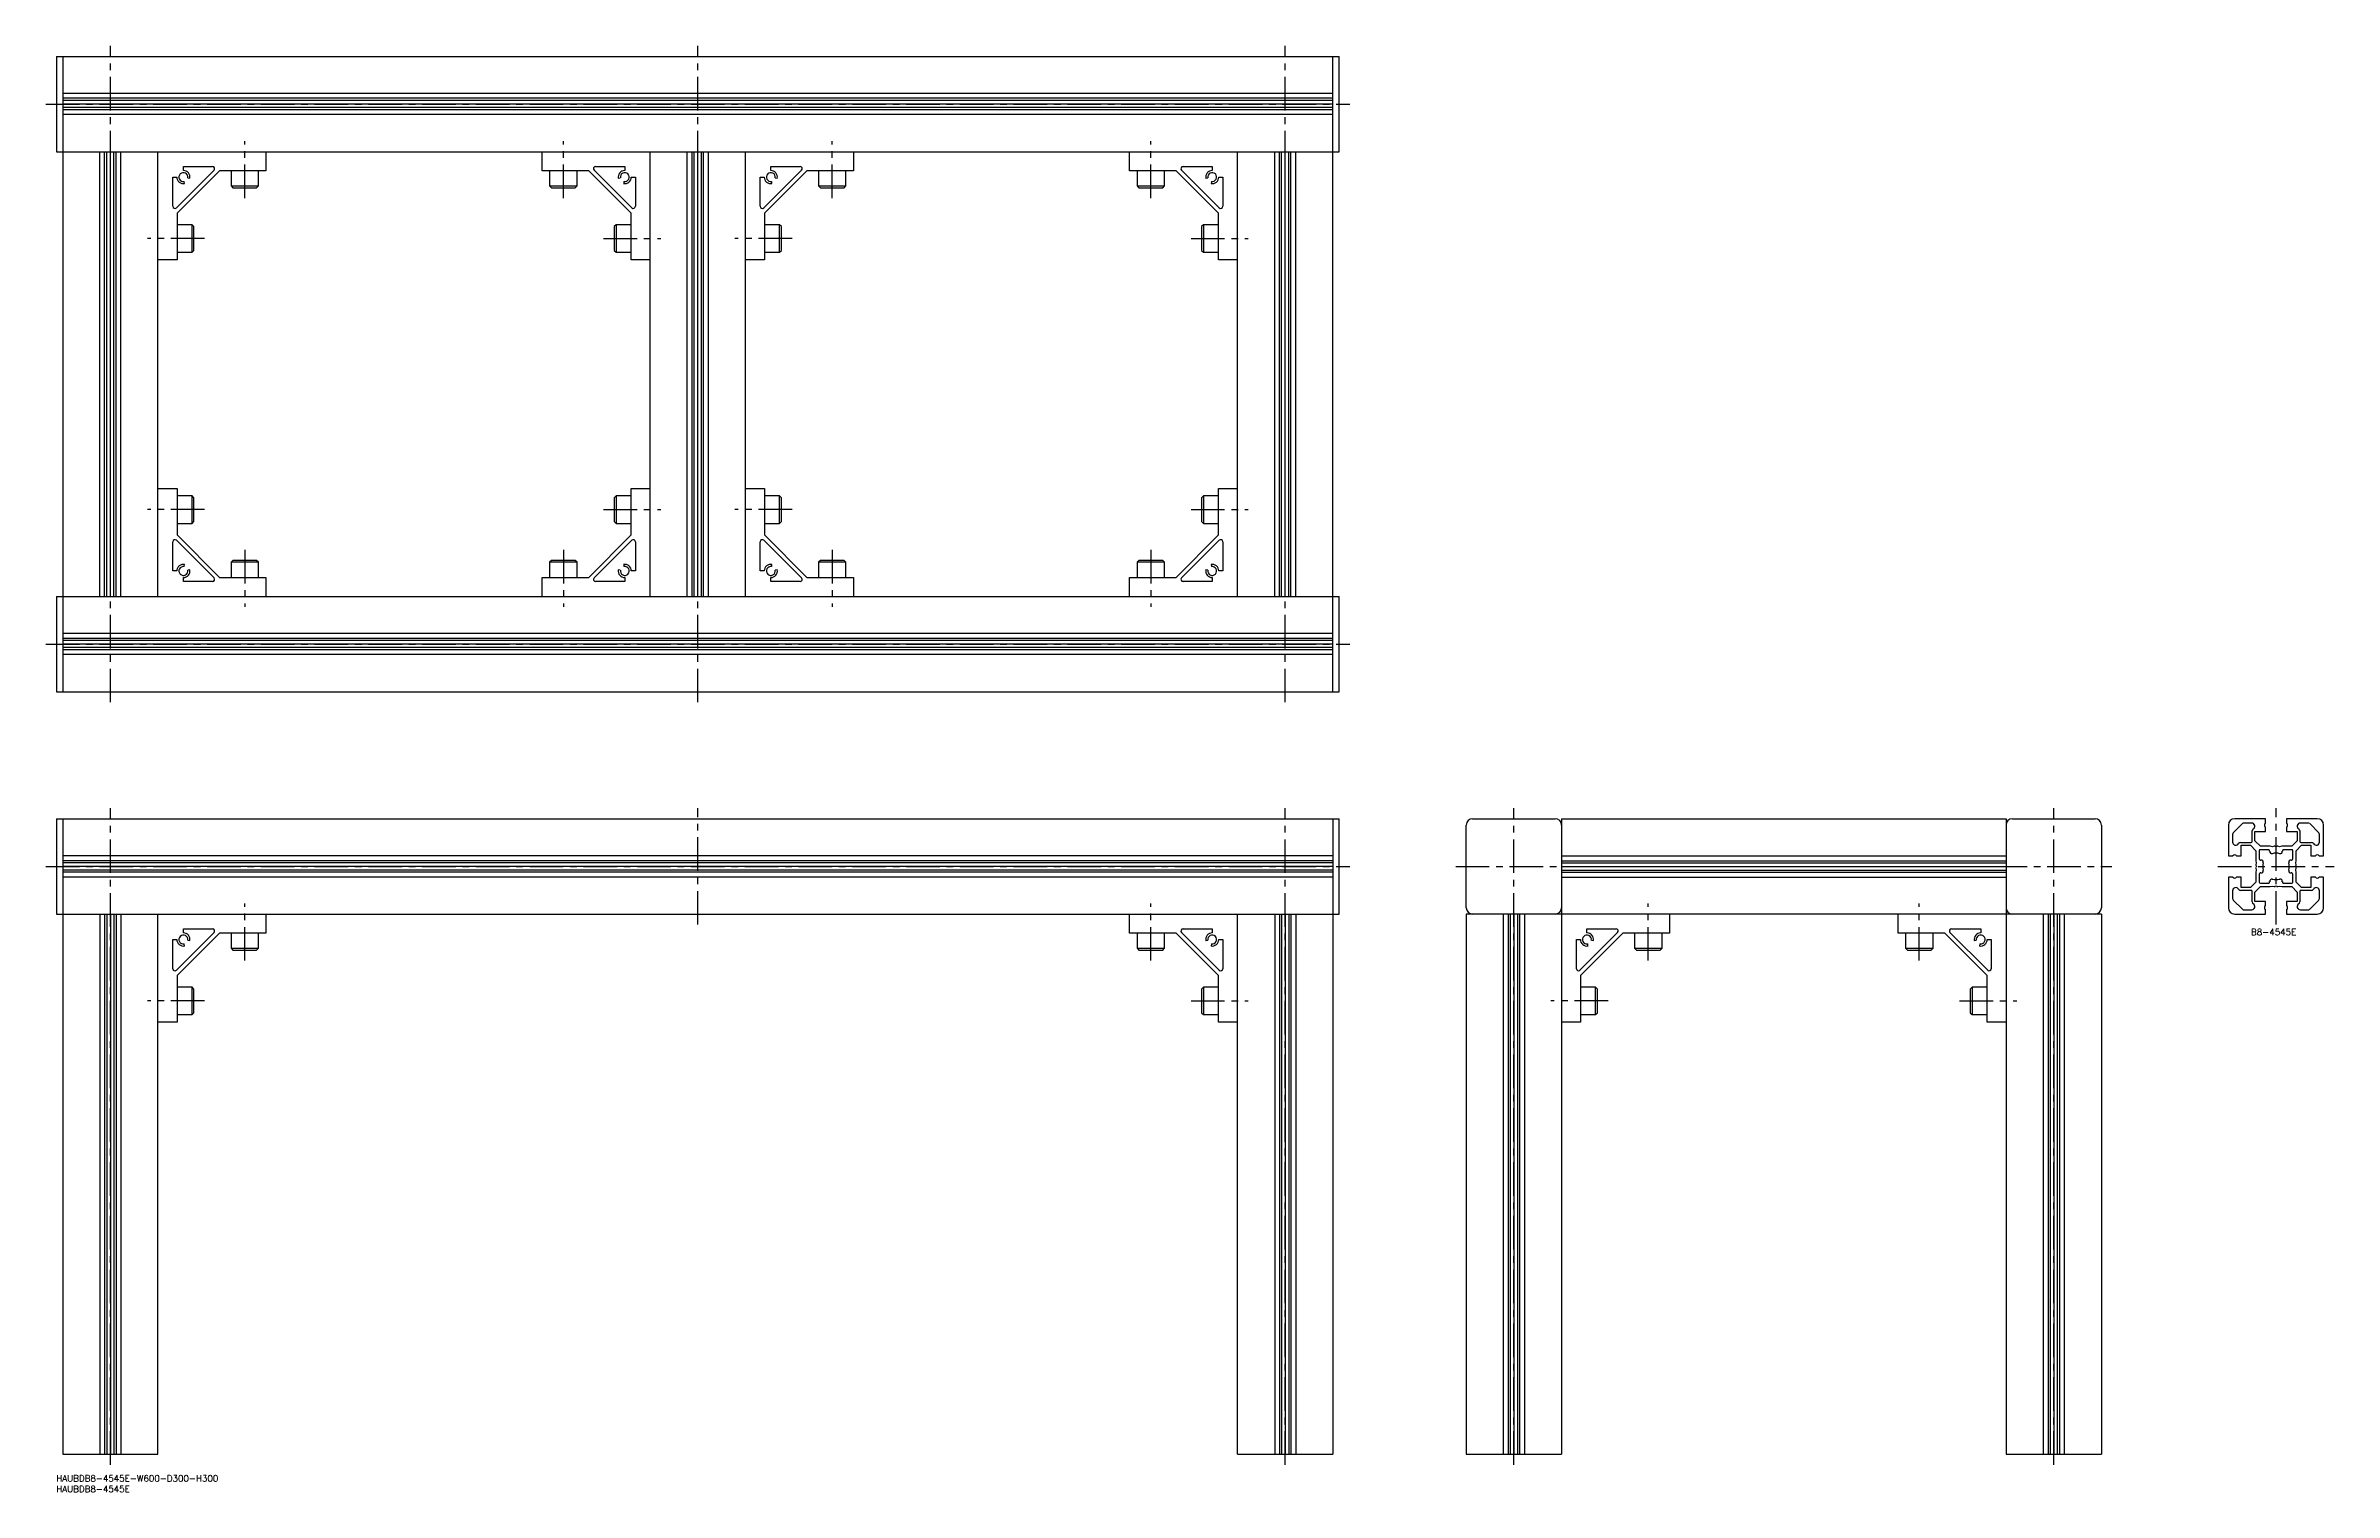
# Model space of a CAD drawing. Extents: x -5 to 1076, y -8 to 675.
import ezdxf

# ---------------------------------------------------------------- set-up
doc = ezdxf.new("R2010")
doc.units = 0
doc.header["$LTSCALE"] = 0.5
doc.linetypes.add('CENTER', pattern=[50.8, 31.75, -6.35, 6.35, -6.35])
for name, color, linetype in [('MSM_CENTER', 1, 'CENTER'), ('MSM_CONTINUOUS', 7, 'CONTINUOUS'), ('MSM_PART_NUMBER', 7, 'CONTINUOUS')]:
    doc.layers.add(name, color=color, linetype=linetype)
doc.styles.get("Standard").update_dxf_attribs({"font": 'txt.shx', "height": 3, "bigfont": 'bigfont.shx'})

# ---------------------------------------------------------------- blocks, each defined once
blk = doc.blocks.new('*U8')
at = {"layer": 'MSM_PART_NUMBER'}
blk.add_text('HAUBDB8-4545E-W600-D300-H300', height=3, dxfattribs=at).set_placement((0, -3))
blk = doc.blocks.new('*U9')
at = {"layer": 'MSM_PART_NUMBER'}
blk.add_text('HAUBDB8-4545E', height=3, dxfattribs=at).set_placement((0, -8))
blk = doc.blocks.new('*U10')
at = {"layer": 'MSM_PART_NUMBER'}
blk.add_text('B8-4545E', height=3, dxfattribs=at).set_placement((1036.7, 255))

msp = doc.modelspace()

# ---------------------------------------------------------------- linework, layer by layer
at = {"layer": 'MSM_CENTER'}
for p, q in [((25.5, 365), (25.5, 675)), ((303, 365), (303, 675)), ((580.5, 365), (580.5, 675)), ((-5, 647.5), (611, 647.5)), ((89, 603), (89, 630)), ((239.5, 603), (239.5, 630)), ((366.5, 603), (366.5, 630)), ((517, 603), (517, 630)), ((70, 584), (43, 584)), ((258.5, 584), (285.5, 584)), ((347.5, 584), (320.5, 584)), ((536, 584), (563, 584)), ((70, 456), (43, 456)), ((258.5, 456), (285.5, 456)), ((347.5, 456), (320.5, 456)), ((536, 456), (563, 456)), ((89, 437), (89, 410)), ((239.5, 437), (239.5, 410)), ((366.5, 437), (366.5, 410)), ((517, 437), (517, 410)), ((-5, 392.5), (611, 392.5)), ((25.5, 5), (25.5, 315)), ((303, 260), (303, 315)), ((580.5, 5), (580.5, 315)), ((688.5, 5), (688.5, 315)), ((943.5, 5), (943.5, 315)), ((1048.5, 260), (1048.5, 315)), ((-5, 287.5), (611, 287.5)), ((661, 287.5), (971, 287.5)), ((1021, 287.5), (1076, 287.5)), ((89, 243), (89, 270)), ((517, 243), (517, 270)), ((752, 243), (752, 270)), ((880, 243), (880, 270)), ((70, 224), (43, 224)), ((536, 224), (563, 224)), ((733, 224), (706, 224)), ((899, 224), (926, 224))]:
    msp.add_line(p, q, dxfattribs=at)
at = {"layer": 'MSM_CONTINUOUS'}
for p, q in [((0, 670), (606, 670)), ((0, 670), (0, 625)), ((3, 670), (3, 370)), ((603, 370), (603, 670)), ((606, 625), (606, 670)), ((603, 652.5), (3, 652.5)), ((603, 650.2), (3, 650.2)), ((603, 649.2), (3, 649.2)), ((603, 647.5), (3, 647.5)), ((603, 645.8), (3, 645.8)), ((603, 644.8), (3, 644.8)), ((603, 642.5), (3, 642.5)), ((0, 625), (606, 625)), ((20.5, 415), (20.5, 625)), ((22.8, 415), (22.8, 625)), ((23.8, 415), (23.8, 625)), ((25.5, 415), (25.5, 625)), ((27.2, 415), (27.2, 625)), ((28.2, 415), (28.2, 625)), ((30.5, 415), (30.5, 625)), ((48, 415), (48, 625)), ((74.5, 616.3), (56.7, 598.5)), ((60, 618), (73.8, 618)), ((60, 616.1), (60, 618)), ((99, 625), (99, 616)), ((229.5, 616), (229.5, 625)), ((271.8, 598.5), (254, 616.3)), ((254.7, 618), (268.5, 618)), ((268.5, 618), (268.5, 616.1)), ((280.5, 415), (280.5, 625)), ((298, 415), (298, 625)), ((300.3, 415), (300.3, 625)), ((301.3, 415), (301.3, 625)), ((303, 415), (303, 625)), ((304.7, 415), (304.7, 625)), ((305.7, 415), (305.7, 625)), ((308, 415), (308, 625)), ((325.5, 415), (325.5, 625)), ((352, 616.3), (334.2, 598.5)), ((337.5, 618), (351.3, 618)), ((337.5, 616.1), (337.5, 618)), ((376.5, 625), (376.5, 616)), ((507, 616), (507, 625)), ((549.3, 598.5), (531.5, 616.3)), ((532.2, 618), (546, 618)), ((546, 618), (546, 616.1)), ((558, 415), (558, 625)), ((575.5, 415), (575.5, 625)), ((577.8, 415), (577.8, 625)), ((578.8, 415), (578.8, 625)), ((580.5, 415), (580.5, 625)), ((582.2, 415), (582.2, 625)), ((583.2, 415), (583.2, 625)), ((585.5, 415), (585.5, 625)), ((55, 599.2), (55, 613)), ((55, 613), (56.9, 613)), ((77, 616), (57, 596)), ((60.5, 609.9), (60.4, 610.9)), ((62.1, 612.6), (63.1, 612.5)), ((99, 616), (77, 616)), ((82.5, 616), (82.5, 608.9)), ((82.5, 608.9), (83.4, 608)), ((82.5, 608.9), (95.5, 608.9)), ((83.4, 608), (94.6, 608)), ((94.6, 608), (95.5, 608.9)), ((95.5, 608.9), (95.5, 616)), ((251.5, 616), (229.5, 616)), ((233, 616), (233, 608.9)), ((233, 608.9), (233.9, 608)), ((233, 608.9), (246, 608.9)), ((233.9, 608), (245.1, 608)), ((245.1, 608), (246, 608.9)), ((246, 608.9), (246, 616)), ((271.5, 596), (251.5, 616)), ((265.4, 612.5), (266.4, 612.6)), ((268.1, 610.9), (268, 609.9)), ((271.6, 613), (273.5, 613)), ((273.5, 613), (273.5, 599.2)), ((332.5, 599.2), (332.5, 613)), ((332.5, 613), (334.4, 613)), ((354.5, 616), (334.5, 596)), ((338, 609.9), (337.9, 610.9)), ((339.6, 612.6), (340.6, 612.5)), ((376.5, 616), (354.5, 616)), ((360, 616), (360, 608.9)), ((360, 608.9), (360.9, 608)), ((360, 608.9), (373, 608.9)), ((360.9, 608), (372.1, 608)), ((372.1, 608), (373, 608.9)), ((373, 608.9), (373, 616)), ((529, 616), (507, 616)), ((510.5, 616), (510.5, 608.9)), ((510.5, 608.9), (511.4, 608)), ((510.5, 608.9), (523.5, 608.9)), ((511.4, 608), (522.6, 608)), ((522.6, 608), (523.5, 608.9)), ((523.5, 608.9), (523.5, 616)), ((549, 596), (529, 616)), ((542.9, 612.5), (543.9, 612.6)), ((545.6, 610.9), (545.5, 609.9)), ((549.1, 613), (551, 613)), ((551, 613), (551, 599.2)), ((57, 596), (57, 574)), ((271.5, 574), (271.5, 596)), ((334.5, 596), (334.5, 574)), ((549, 574), (549, 596)), ((64.1, 590.5), (57, 590.5)), ((65, 589.6), (64.1, 590.5)), ((64.1, 577.5), (64.1, 590.5)), ((65, 578.4), (65, 589.6)), ((264.4, 590.5), (263.5, 589.6)), ((263.5, 589.6), (263.5, 578.4)), ((271.5, 590.5), (264.4, 590.5)), ((264.4, 590.5), (264.4, 577.5)), ((341.6, 590.5), (334.5, 590.5)), ((342.5, 589.6), (341.6, 590.5)), ((341.6, 577.5), (341.6, 590.5)), ((342.5, 578.4), (342.5, 589.6)), ((541.9, 590.5), (541, 589.6)), ((541, 589.6), (541, 578.4)), ((549, 590.5), (541.9, 590.5)), ((541.9, 590.5), (541.9, 577.5)), ((57, 574), (48, 574)), ((57, 577.5), (64.1, 577.5)), ((64.1, 577.5), (65, 578.4)), ((263.5, 578.4), (264.4, 577.5)), ((264.4, 577.5), (271.5, 577.5)), ((280.5, 574), (271.5, 574)), ((334.5, 574), (325.5, 574)), ((334.5, 577.5), (341.6, 577.5)), ((341.6, 577.5), (342.5, 578.4)), ((541, 578.4), (541.9, 577.5)), ((541.9, 577.5), (549, 577.5)), ((558, 574), (549, 574)), ((48, 466), (57, 466)), ((57, 466), (57, 444)), ((271.5, 444), (271.5, 466)), ((271.5, 466), (280.5, 466)), ((325.5, 466), (334.5, 466)), ((334.5, 466), (334.5, 444)), ((549, 444), (549, 466)), ((549, 466), (558, 466)), ((64.1, 462.5), (57, 462.5)), ((65, 461.6), (64.1, 462.5)), ((64.1, 449.5), (64.1, 462.5)), ((65, 450.4), (65, 461.6)), ((264.4, 462.5), (263.5, 461.6)), ((263.5, 461.6), (263.5, 450.4)), ((271.5, 462.5), (264.4, 462.5)), ((264.4, 462.5), (264.4, 449.5)), ((341.6, 462.5), (334.5, 462.5)), ((342.5, 461.6), (341.6, 462.5)), ((341.6, 449.5), (341.6, 462.5)), ((342.5, 450.4), (342.5, 461.6)), ((541.9, 462.5), (541, 461.6)), ((541, 461.6), (541, 450.4)), ((549, 462.5), (541.9, 462.5)), ((541.9, 462.5), (541.9, 449.5)), ((57, 449.5), (64.1, 449.5)), ((57, 444), (77, 424)), ((64.1, 449.5), (65, 450.4)), ((251.5, 424), (271.5, 444)), ((263.5, 450.4), (264.4, 449.5)), ((264.4, 449.5), (271.5, 449.5)), ((334.5, 449.5), (341.6, 449.5)), ((334.5, 444), (354.5, 424)), ((341.6, 449.5), (342.5, 450.4)), ((529, 424), (549, 444)), ((541, 450.4), (541.9, 449.5)), ((541.9, 449.5), (549, 449.5)), ((55, 427), (55, 440.8)), ((56.7, 441.5), (74.5, 423.7)), ((254, 423.7), (271.8, 441.5)), ((273.5, 440.8), (273.5, 427)), ((332.5, 427), (332.5, 440.8)), ((334.2, 441.5), (352, 423.7)), ((531.5, 423.7), (549.3, 441.5)), ((551, 440.8), (551, 427)), ((56.9, 427), (55, 427)), ((60, 422), (60, 423.9)), ((73.8, 422), (60, 422)), ((60.4, 429.1), (60.5, 430.1)), ((63.1, 427.5), (62.1, 427.4)), ((77, 424), (99, 424)), ((83.4, 432), (82.5, 431.1)), ((82.5, 431.1), (82.5, 424)), ((95.5, 431.1), (82.5, 431.1)), ((94.6, 432), (83.4, 432)), ((95.5, 431.1), (94.6, 432)), ((95.5, 424), (95.5, 431.1)), ((99, 424), (99, 415)), ((229.5, 424), (251.5, 424)), ((229.5, 415), (229.5, 424)), ((233.9, 432), (233, 431.1)), ((233, 431.1), (233, 424)), ((246, 431.1), (233, 431.1)), ((245.1, 432), (233.9, 432)), ((246, 431.1), (245.1, 432)), ((246, 424), (246, 431.1)), ((268.5, 422), (254.7, 422)), ((266.4, 427.4), (265.4, 427.5)), ((268, 430.1), (268.1, 429.1)), ((268.5, 423.9), (268.5, 422)), ((273.5, 427), (271.6, 427)), ((334.4, 427), (332.5, 427)), ((337.5, 422), (337.5, 423.9)), ((351.3, 422), (337.5, 422)), ((337.9, 429.1), (338, 430.1)), ((340.6, 427.5), (339.6, 427.4)), ((354.5, 424), (376.5, 424)), ((360.9, 432), (360, 431.1)), ((360, 431.1), (360, 424)), ((373, 431.1), (360, 431.1)), ((372.1, 432), (360.9, 432)), ((373, 431.1), (372.1, 432)), ((373, 424), (373, 431.1)), ((376.5, 424), (376.5, 415)), ((507, 424), (529, 424)), ((507, 415), (507, 424)), ((511.4, 432), (510.5, 431.1)), ((510.5, 431.1), (510.5, 424)), ((523.5, 431.1), (510.5, 431.1)), ((522.6, 432), (511.4, 432)), ((523.5, 431.1), (522.6, 432)), ((523.5, 424), (523.5, 431.1)), ((546, 422), (532.2, 422)), ((543.9, 427.4), (542.9, 427.5)), ((545.5, 430.1), (545.6, 429.1)), ((546, 423.9), (546, 422)), ((551, 427), (549.1, 427)), ((0, 415), (606, 415)), ((0, 415), (0, 370)), ((606, 370), (606, 415)), ((603, 397.5), (3, 397.5)), ((603, 395.2), (3, 395.2)), ((603, 394.2), (3, 394.2)), ((603, 392.5), (3, 392.5)), ((603, 390.8), (3, 390.8)), ((603, 389.8), (3, 389.8)), ((603, 387.5), (3, 387.5)), ((0, 370), (606, 370)), ((0, 310), (606, 310)), ((0, 310), (0, 265)), ((3, 310), (3, 10)), ((603, 310), (603, 10)), ((606, 265), (606, 310)), ((666, 268), (666, 307)), ((669, 310), (708, 310)), ((711, 310), (711, 10)), ((711, 310), (921, 310)), ((921, 310), (921, 10)), ((924, 310), (963, 310)), ((966, 307), (966, 268)), ((1026, 307), (1026, 292.5)), ((1032.6, 307.7), (1028.3, 303.4)), ((1043.5, 310), (1029, 310)), ((1037, 308), (1033.4, 308)), ((1037.2, 299.3), (1037.2, 304.3)), ((1038.5, 299.6), (1038.5, 304)), ((1038.5, 304), (1043.5, 304)), ((1043.5, 307.9), (1043.5, 310)), ((1043.5, 304), (1043.5, 306.1)), ((1068, 310), (1053.5, 310)), ((1053.5, 310), (1053.5, 307.9)), ((1053.5, 306.1), (1053.5, 304)), ((1053.5, 304), (1058.5, 304)), ((1058.5, 304), (1058.5, 299.6)), ((1059.8, 304.3), (1059.8, 299.3)), ((1063.6, 308), (1060, 308)), ((1068.7, 303.4), (1064.4, 307.7)), ((1071, 292.5), (1071, 307)), ((603, 292.5), (3, 292.5)), ((711, 292.5), (921, 292.5)), ((1026, 292.5), (1028.1, 292.5)), ((1028, 302.6), (1028, 299)), ((1029.9, 292.5), (1032, 292.5)), ((1031.7, 298.8), (1036.7, 298.8)), ((1032, 292.5), (1032, 297.5)), ((1032, 297.5), (1036.4, 297.5)), ((1036.4, 297.5), (1039, 294.9)), ((1041.1, 297), (1038.5, 299.6)), ((1039, 294.9), (1039, 290.2)), ((1040.6, 294.9), (1040.6, 291.1)), ((1045.8, 297), (1041.1, 297)), ((1044.9, 295.4), (1041.1, 295.4)), ((1046.8, 296.8), (1045.8, 297)), ((1047.7, 297), (1046.8, 296.8)), ((1048.5, 296.7), (1048.1, 296.9)), ((1048.9, 296.9), (1048.5, 296.7)), ((1050.2, 296.8), (1049.3, 297)), ((1051.2, 297), (1050.2, 296.8)), ((1055.9, 297), (1051.2, 297)), ((1055.9, 295.4), (1052.1, 295.4)), ((1058.5, 299.6), (1055.9, 297)), ((1056.4, 291.1), (1056.4, 294.9)), ((1058, 294.9), (1060.6, 297.5)), ((1058, 290.2), (1058, 294.9)), ((1060.3, 298.8), (1065.3, 298.8)), ((1060.6, 297.5), (1065, 297.5)), ((1065, 297.5), (1065, 292.5)), ((1065, 292.5), (1067.1, 292.5)), ((1068.9, 292.5), (1071, 292.5)), ((1069, 299), (1069, 302.6)), ((603, 290.2), (3, 290.2)), ((603, 289.2), (3, 289.2)), ((603, 287.5), (3, 287.5)), ((603, 285.8), (3, 285.8)), ((603, 284.8), (3, 284.8)), ((603, 282.5), (3, 282.5)), ((711, 290.2), (921, 290.2)), ((711, 289.2), (921, 289.2)), ((711, 287.5), (921, 287.5)), ((711, 285.8), (921, 285.8)), ((711, 284.8), (921, 284.8)), ((711, 282.5), (921, 282.5)), ((1028.1, 282.5), (1026, 282.5)), ((1026, 282.5), (1026, 268)), ((1032, 282.5), (1029.9, 282.5)), ((1032, 277.5), (1032, 282.5)), ((1039, 290.2), (1039.2, 289.2)), ((1039.2, 289.2), (1039, 288.3)), ((1039, 286.7), (1039.2, 285.8)), ((1039.2, 285.8), (1039, 284.8)), ((1039, 284.8), (1039, 280.1)), ((1039.1, 287.9), (1039.3, 287.5)), ((1039.3, 287.5), (1039.1, 287.1)), ((1040.6, 283.9), (1040.6, 280.1)), ((1056.4, 280.1), (1056.4, 283.9)), ((1057.7, 287.5), (1057.9, 287.9)), ((1057.9, 287.1), (1057.7, 287.5)), ((1057.8, 289.2), (1058, 290.2)), ((1058, 288.3), (1057.8, 289.2)), ((1057.8, 285.8), (1058, 286.7)), ((1058, 284.8), (1057.8, 285.8)), ((1058, 280.1), (1058, 284.8)), ((1067.1, 282.5), (1065, 282.5)), ((1065, 282.5), (1065, 277.5)), ((1071, 282.5), (1068.9, 282.5)), ((1071, 268), (1071, 282.5)), ((1028, 276), (1028, 272.4)), ((1028.3, 271.6), (1032.6, 267.3)), ((1036.7, 276.2), (1031.7, 276.2)), ((1036.4, 277.5), (1032, 277.5)), ((1039, 280.1), (1036.4, 277.5)), ((1037.2, 270.7), (1037.2, 275.7)), ((1038.5, 275.4), (1041.1, 278)), ((1038.5, 271), (1038.5, 275.4)), ((1043.5, 271), (1038.5, 271)), ((1041.1, 279.6), (1044.9, 279.6)), ((1041.1, 278), (1045.8, 278)), ((1043.5, 268.9), (1043.5, 271)), ((1045.8, 278), (1046.8, 278.2)), ((1046.8, 278.2), (1047.7, 278)), ((1048.1, 278.1), (1048.5, 278.3)), ((1048.5, 278.3), (1048.9, 278.1)), ((1049.3, 278), (1050.2, 278.2)), ((1050.2, 278.2), (1051.2, 278)), ((1051.2, 278), (1055.9, 278)), ((1052.1, 279.6), (1055.9, 279.6)), ((1058.5, 271), (1053.5, 271)), ((1053.5, 271), (1053.5, 268.9)), ((1055.9, 278), (1058.5, 275.4)), ((1060.6, 277.5), (1058, 280.1)), ((1058.5, 275.4), (1058.5, 271)), ((1059.8, 275.7), (1059.8, 270.7)), ((1065.3, 276.2), (1060.3, 276.2)), ((1065, 277.5), (1060.6, 277.5)), ((1064.4, 267.3), (1068.7, 271.6)), ((1069, 272.4), (1069, 276)), ((0, 265), (606, 265)), ((20.5, 265), (20.5, 10)), ((22.8, 265), (22.8, 10)), ((23.8, 265), (23.8, 10)), ((25.5, 265), (25.5, 10)), ((27.2, 265), (27.2, 10)), ((28.2, 265), (28.2, 10)), ((30.5, 265), (30.5, 10)), ((48, 10), (48, 265)), ((99, 265), (99, 256)), ((507, 256), (507, 265)), ((558, 10), (558, 265)), ((575.5, 265), (575.5, 10)), ((577.8, 265), (577.8, 10)), ((578.8, 265), (578.8, 10)), ((580.5, 265), (580.5, 10)), ((582.2, 265), (582.2, 10)), ((583.2, 265), (583.2, 10)), ((585.5, 265), (585.5, 10)), ((966, 265), (666, 265)), ((666, 265), (666, 10)), ((683.5, 265), (683.5, 10)), ((685.8, 265), (685.8, 10)), ((686.8, 265), (686.8, 10)), ((688.5, 265), (688.5, 10)), ((690.2, 265), (690.2, 10)), ((691.2, 265), (691.2, 10)), ((693.5, 265), (693.5, 10)), ((762, 265), (762, 256)), ((870, 256), (870, 265)), ((938.5, 265), (938.5, 10)), ((940.8, 265), (940.8, 10)), ((941.8, 265), (941.8, 10)), ((943.5, 265), (943.5, 10)), ((945.2, 265), (945.2, 10)), ((946.2, 265), (946.2, 10)), ((948.5, 265), (948.5, 10)), ((966, 265), (966, 10)), ((1029, 265), (1043.5, 265)), ((1033.4, 267), (1037, 267)), ((1043.5, 265), (1043.5, 267.1)), ((1053.5, 267.1), (1053.5, 265)), ((1053.5, 265), (1068, 265)), ((1060, 267), (1063.6, 267)), ((55, 239.2), (55, 253)), ((55, 253), (56.9, 253)), ((74.5, 256.3), (56.7, 238.5)), ((77, 256), (57, 236)), ((60, 258), (73.8, 258)), ((60, 256.1), (60, 258)), ((60.5, 249.9), (60.4, 250.9)), ((62.1, 252.6), (63.1, 252.5)), ((99, 256), (77, 256)), ((82.5, 256), (82.5, 248.9)), ((82.5, 248.9), (83.4, 248)), ((82.5, 248.9), (95.5, 248.9)), ((94.6, 248), (95.5, 248.9)), ((95.5, 248.9), (95.5, 256)), ((529, 256), (507, 256)), ((510.5, 256), (510.5, 248.9)), ((510.5, 248.9), (511.4, 248)), ((510.5, 248.9), (523.5, 248.9)), ((522.6, 248), (523.5, 248.9)), ((523.5, 248.9), (523.5, 256)), ((549, 236), (529, 256)), ((549.3, 238.5), (531.5, 256.3)), ((532.2, 258), (546, 258)), ((542.9, 252.5), (543.9, 252.6)), ((545.6, 250.9), (545.5, 249.9)), ((546, 258), (546, 256.1)), ((549.1, 253), (551, 253)), ((551, 253), (551, 239.2)), ((718, 239.2), (718, 253)), ((718, 253), (719.9, 253)), ((737.5, 256.3), (719.7, 238.5)), ((740, 256), (720, 236)), ((723, 258), (736.8, 258)), ((723, 256.1), (723, 258)), ((723.5, 249.9), (723.4, 250.9)), ((725.1, 252.6), (726.1, 252.5)), ((762, 256), (740, 256)), ((745.5, 256), (745.5, 248.9)), ((745.5, 248.9), (746.4, 248)), ((745.5, 248.9), (758.5, 248.9)), ((757.6, 248), (758.5, 248.9)), ((758.5, 248.9), (758.5, 256)), ((892, 256), (870, 256)), ((873.5, 256), (873.5, 248.9)), ((873.5, 248.9), (874.4, 248)), ((873.5, 248.9), (886.5, 248.9)), ((885.6, 248), (886.5, 248.9)), ((886.5, 248.9), (886.5, 256)), ((912, 236), (892, 256)), ((912.3, 238.5), (894.5, 256.3)), ((895.2, 258), (909, 258)), ((905.9, 252.5), (906.9, 252.6)), ((908.6, 250.9), (908.5, 249.9)), ((909, 258), (909, 256.1)), ((912.1, 253), (914, 253)), ((914, 253), (914, 239.2)), ((83.4, 248), (94.6, 248)), ((511.4, 248), (522.6, 248)), ((746.4, 248), (757.6, 248)), ((874.4, 248), (885.6, 248)), ((57, 236), (57, 214)), ((64.1, 230.5), (57, 230.5)), ((65, 229.6), (64.1, 230.5)), ((64.1, 217.5), (64.1, 230.5)), ((65, 218.4), (65, 229.6)), ((541.9, 230.5), (541, 229.6)), ((541, 229.6), (541, 218.4)), ((549, 230.5), (541.9, 230.5)), ((541.9, 230.5), (541.9, 217.5)), ((549, 214), (549, 236)), ((720, 236), (720, 214)), ((727.1, 230.5), (720, 230.5)), ((728, 229.6), (727.1, 230.5)), ((727.1, 217.5), (727.1, 230.5)), ((728, 218.4), (728, 229.6)), ((904.9, 230.5), (904, 229.6)), ((904, 229.6), (904, 218.4)), ((912, 230.5), (904.9, 230.5)), ((904.9, 230.5), (904.9, 217.5)), ((912, 214), (912, 236)), ((57, 217.5), (64.1, 217.5)), ((64.1, 217.5), (65, 218.4)), ((541, 218.4), (541.9, 217.5)), ((541.9, 217.5), (549, 217.5)), ((720, 217.5), (727.1, 217.5)), ((727.1, 217.5), (728, 218.4)), ((904, 218.4), (904.9, 217.5)), ((904.9, 217.5), (912, 217.5)), ((57, 214), (48, 214)), ((558, 214), (549, 214)), ((720, 214), (711, 214)), ((921, 214), (912, 214)), ((3, 10), (48, 10)), ((558, 10), (603, 10)), ((666, 10), (711, 10)), ((921, 10), (966, 10))]:
    msp.add_line(p, q, dxfattribs=at)
for centre, radius, start, end in [((73.8, 617), 1, 315, 90), ((254.7, 617), 1, 90, 225), ((351.3, 617), 1, 315, 90), ((532.2, 617), 1, 90, 225), ((60, 613), 3.1, 180, 280), ((60, 613), 2.1, 350, 280), ((60, 613), 3.1, 350, 90), ((268.5, 613), 3.1, 90, 190), ((268.5, 613), 2.1, 260, 190), ((268.5, 613), 3.1, 260, 0), ((337.5, 613), 3.1, 180, 280), ((337.5, 613), 2.1, 350, 280), ((337.5, 613), 3.1, 350, 90), ((546, 613), 3.1, 90, 190), ((546, 613), 2.1, 260, 190), ((546, 613), 3.1, 260, 0), ((56, 599.2), 1, 180, 315), ((272.5, 599.2), 1, 225, 0), ((333.5, 599.2), 1, 180, 315), ((550, 599.2), 1, 225, 0), ((56, 440.8), 1, 45, 180), ((272.5, 440.8), 1, 0, 135), ((333.5, 440.8), 1, 45, 180), ((550, 440.8), 1, 0, 135), ((60, 427), 3.1, 80, 180), ((60, 427), 2.1, 80, 10), ((60, 427), 3.1, 270, 10), ((73.8, 423), 1, 270, 45), ((254.7, 423), 1, 135, 270), ((268.5, 427), 3.1, 170, 270), ((268.5, 427), 2.1, 170, 100), ((268.5, 427), 3.1, 0, 100), ((337.5, 427), 3.1, 80, 180), ((337.5, 427), 2.1, 80, 10), ((337.5, 427), 3.1, 270, 10), ((351.3, 423), 1, 270, 45), ((532.2, 423), 1, 135, 270), ((546, 427), 3.1, 170, 270), ((546, 427), 2.1, 170, 100), ((546, 427), 3.1, 0, 100), ((669, 307), 3, 90, 180), ((708, 307), 3, 0, 90), ((924, 307), 3, 90, 180), ((963, 307), 3, 0, 90), ((1029, 307), 3, 90, 180), ((1029, 302.6), 1, 135, 180), ((1033.4, 307), 1, 90, 135), ((1037, 306.5), 1.5, 300, 90), ((1038.2, 304.3), 1, 120, 180), ((1044, 307), 1, 120, 240), ((1053, 307), 1, 300, 60), ((1060, 306.5), 1.5, 90, 240), ((1058.8, 304.3), 1, 0, 60), ((1063.6, 307), 1, 45, 90), ((1068, 307), 3, 0, 90), ((1068, 302.6), 1, 0, 45), ((1029.5, 299), 1.5, 180, 330), ((1029, 292), 1, 30, 150), ((1031.7, 297.8), 1, 90, 150), ((1036.7, 299.3), 0.5, 270, 0), ((1041.1, 294.9), 0.5, 90, 180), ((1044.9, 294.8), 0.6, 347.6563, 90), ((1046.5, 294.5), 1, 167.6563, 286.3177), ((1048.5, 287.5), 6.25, 73.6823, 106.3177), ((1047.8, 296.5), 0.5, 60, 102), ((1049.2, 296.5), 0.5, 78, 120), ((1050.5, 294.5), 1, 253.6823, 12.3437), ((1052.1, 294.8), 0.6, 90, 192.3437), ((1055.9, 294.9), 0.5, 0, 90), ((1060.3, 299.3), 0.5, 180, 270), ((1065.3, 297.8), 1, 30, 90), ((1067.5, 299), 1.5, 210, 0), ((1068, 292), 1, 30, 150), ((1029, 283), 1, 210, 330), ((1039.5, 288.2), 0.5, 168, 210), ((1039.5, 286.8), 0.5, 150, 192), ((1041.2, 291.1), 0.6, 180, 282.3437), ((1041.2, 283.9), 0.6, 77.6563, 180), ((1041.5, 289.5), 1, 343.6823, 102.3437), ((1041.5, 285.5), 1, 257.6563, 16.3177), ((1048.5, 287.5), 6.25, 163.6823, 196.3177), ((1046.5, 280.5), 1, 73.6823, 192.3437), ((1048.5, 287.5), 6.25, 253.6823, 286.3177), ((1050.5, 280.5), 1, 347.6563, 106.3177), ((1055.5, 289.5), 1, 77.6563, 196.3177), ((1048.5, 287.5), 6.25, 343.6823, 16.3177), ((1055.5, 285.5), 1, 163.6823, 282.3437), ((1055.8, 291.1), 0.6, 257.6563, 0), ((1055.8, 283.9), 0.6, 0, 102.3437), ((1057.5, 288.2), 0.5, 330, 12), ((1057.5, 286.8), 0.5, 348, 30), ((1068, 283), 1, 210, 330), ((1029.5, 276), 1.5, 30, 180), ((1029, 272.4), 1, 180, 225), ((1031.7, 277.2), 1, 210, 270), ((1036.7, 275.7), 0.5, 0, 90), ((1038.2, 270.7), 1, 180, 240), ((1041.1, 280.1), 0.5, 180, 270), ((1044.9, 280.2), 0.6, 270, 12.3437), ((1047.8, 278.5), 0.5, 258, 300), ((1049.2, 278.5), 0.5, 240, 282), ((1052.1, 280.2), 0.6, 167.6563, 270), ((1055.9, 280.1), 0.5, 270, 0), ((1058.8, 270.7), 1, 300, 0), ((1060.3, 275.7), 0.5, 90, 180), ((1065.3, 277.2), 1, 270, 330), ((1067.5, 276), 1.5, 0, 150), ((1068, 272.4), 1, 315, 0), ((669, 268), 3, 180, 270), ((708, 268), 3, 270, 0), ((924, 268), 3, 180, 270), ((963, 268), 3, 270, 0), ((1029, 268), 3, 180, 270), ((1033.4, 268), 1, 225, 270), ((1037, 268.5), 1.5, 270, 60), ((1044, 268), 1, 120, 240), ((1053, 268), 1, 300, 60), ((1060, 268.5), 1.5, 120, 270), ((1063.6, 268), 1, 270, 315), ((1068, 268), 3, 270, 0), ((60, 253), 3.1, 180, 280), ((60, 253), 2.1, 350, 280), ((60, 253), 3.1, 350, 90), ((73.8, 257), 1, 315, 90), ((532.2, 257), 1, 90, 225), ((546, 253), 3.1, 90, 190), ((546, 253), 2.1, 260, 190), ((546, 253), 3.1, 260, 0), ((723, 253), 3.1, 180, 280), ((723, 253), 2.1, 350, 280), ((723, 253), 3.1, 350, 90), ((736.8, 257), 1, 315, 90), ((895.2, 257), 1, 90, 225), ((909, 253), 3.1, 90, 190), ((909, 253), 2.1, 260, 190), ((909, 253), 3.1, 260, 0), ((56, 239.2), 1, 180, 315), ((550, 239.2), 1, 225, 0), ((719, 239.2), 1, 180, 315), ((913, 239.2), 1, 225, 0)]:
    msp.add_arc(centre, radius, start, end, dxfattribs=at)

# ---------------------------------------------------------------- block references
for name in ['*U10', '*U8', '*U9']:
    msp.add_blockref(name, (0, 0), dxfattribs=at)

doc.saveas('drawing.dxf')
